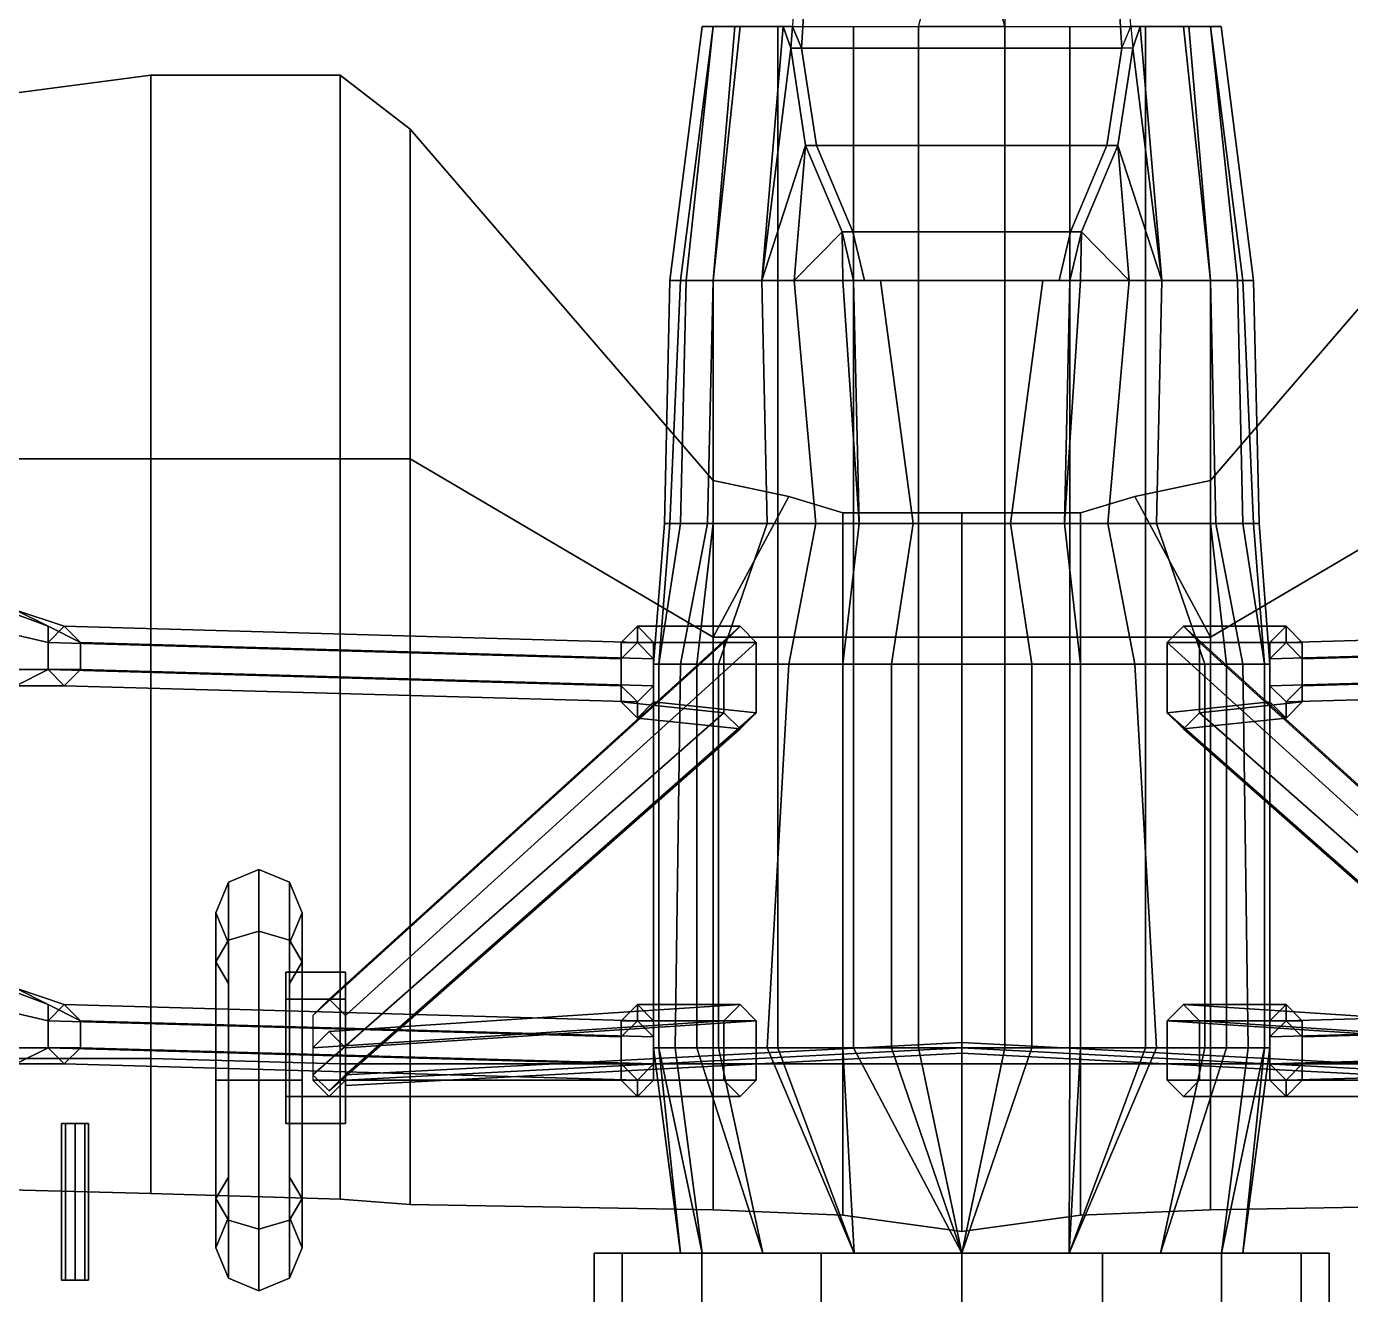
# Model space of a CAD drawing. Header units: millimetres. Extents: x -5.4 to 5.4, y -3.8 to 20.5.
# Drawn here: x -1.73 to 0.719, y -2.617 to -0.27 of the extents above; entities that cross this region are included whole.
import ezdxf

# ---------------------------------------------------------------- set-up
doc = ezdxf.new("R2010")
doc.units = ezdxf.units.MM
for name, color, linetype in [('cab_internals', 3, 'Continuous'), ('w2', 1, 'Continuous'), ('wing', 5, 'Continuous')]:
    doc.layers.add(name, color=color, linetype=linetype)

msp = doc.modelspace()

# ---------------------------------------------------------------- linework, layer by layer
for points in [[(-0.08, -0.27, -0.46), (0, 0.02, -0.44), (0.08, -0.27, -0.46)], [(0, 0.02, -0.44), (0.08, 0.02, -0.43), (0.08, -0.27, -0.46)], [(-0.29, -0.21, 0.49), (-0.31, -0.21, 0.49), (-0.3129, -0.27, 0.49), (-0.2963, -0.31, 0.49)], [(0.31, -0.21, 0.49), (0.29, -0.21, 0.49), (0.2963, -0.31, 0.49), (0.3129, -0.27, 0.49)], [(-0.52, -0.74, -0.1), (-0.54, -0.74, -0.01), (-0.48, -0.27, -0.01), (-0.46, -0.27, -0.12)], [(-0.54, -0.74, -0.01), (-0.54, -0.74, 0.06), (-0.48, -0.27, 0.09), (-0.48, -0.27, -0.01)], [(-0.54, -0.74, 0.06), (-0.51, -0.74, 0.2), (-0.46, -0.27, 0.2), (-0.48, -0.27, 0.09)], [(-0.46, -0.74, -0.26), (-0.52, -0.74, -0.1), (-0.46, -0.27, -0.12), (-0.41, -0.27, -0.23)], [(-0.51, -0.74, 0.2), (-0.46, -0.74, 0.33), (-0.42, -0.27, 0.33), (-0.46, -0.27, 0.2)], [(-0.34, -0.74, -0.39), (-0.46, -0.74, -0.26), (-0.41, -0.27, -0.23), (-0.34, -0.27, -0.32)], [(-0.46, -0.74, 0.33), (-0.37, -0.74, 0.47), (-0.33, -0.27, 0.47), (-0.42, -0.27, 0.33)], [(-0.33, -0.27, 0.47), (-0.37, -0.74, 0.47), (-0.3163, -0.31, 0.49)], [(-0.2, -0.74, -0.47), (-0.34, -0.74, -0.39), (-0.34, -0.27, -0.32), (-0.2, -0.27, -0.42)], [(-0.33, -0.27, 0.47), (-0.3163, -0.31, 0.49), (-0.3129, -0.27, 0.49)], [(-0.3163, -0.31, 0.49), (-0.2963, -0.31, 0.49), (-0.3129, -0.27, 0.49)], [(-0.08, -0.74, -0.5), (-0.2, -0.74, -0.47), (-0.2, -0.27, -0.42), (-0.08, -0.27, -0.46)], [(0.08, -0.74, -0.5), (-0.08, -0.74, -0.5), (-0.08, -0.27, -0.46), (0.08, -0.27, -0.46)], [(0.2, -0.74, -0.47), (0.08, -0.74, -0.5), (0.08, -0.27, -0.46), (0.2, -0.27, -0.42)], [(0.34, -0.74, -0.39), (0.2, -0.74, -0.47), (0.2, -0.27, -0.42), (0.34, -0.27, -0.32)], [(0.3163, -0.31, 0.49), (0.33, -0.27, 0.47), (0.3129, -0.27, 0.49)], [(0.37, -0.74, 0.47), (0.33, -0.27, 0.47), (0.3163, -0.31, 0.49)], [(0.37, -0.74, 0.47), (0.46, -0.74, 0.33), (0.42, -0.27, 0.33), (0.33, -0.27, 0.47)], [(0.46, -0.74, -0.26), (0.34, -0.74, -0.39), (0.34, -0.27, -0.32), (0.41, -0.27, -0.23)], [(0.52, -0.74, -0.1), (0.46, -0.74, -0.26), (0.41, -0.27, -0.23), (0.46, -0.27, -0.12)], [(0.46, -0.74, 0.33), (0.51, -0.74, 0.2), (0.46, -0.27, 0.2), (0.42, -0.27, 0.33)], [(0.54, -0.74, -0.01), (0.52, -0.74, -0.1), (0.46, -0.27, -0.12), (0.48, -0.27, -0.01)], [(0.51, -0.74, 0.2), (0.54, -0.74, 0.06), (0.48, -0.27, 0.09), (0.46, -0.27, 0.2)], [(0.54, -0.74, 0.06), (0.54, -0.74, -0.01), (0.48, -0.27, -0.01), (0.48, -0.27, 0.09)], [(-0.3163, -0.31, 0.49), (-0.37, -0.74, 0.47), (-0.2887, -0.49, 0.54)], [(-0.2963, -0.31, 0.49), (-0.3163, -0.31, 0.49), (-0.2887, -0.49, 0.54), (-0.2687, -0.49, 0.54)], [(0.3163, -0.31, 0.49), (0.2963, -0.31, 0.49), (0.2687, -0.49, 0.54), (0.2887, -0.49, 0.54)], [(0.37, -0.74, 0.47), (0.3163, -0.31, 0.49), (0.2887, -0.49, 0.54)], [(-0.2887, -0.49, 0.54), (-0.37, -0.74, 0.47), (-0.31, -0.74, 0.54)], [(-0.2213, -0.65, 0.63), (-0.2887, -0.49, 0.54), (-0.31, -0.74, 0.54)], [(-0.2687, -0.49, 0.54), (-0.2887, -0.49, 0.54), (-0.2213, -0.65, 0.63), (-0.2013, -0.65, 0.63)], [(0.2887, -0.49, 0.54), (0.2687, -0.49, 0.54), (0.2013, -0.65, 0.63), (0.2213, -0.65, 0.63)], [(0.31, -0.74, 0.54), (0.2887, -0.49, 0.54), (0.2213, -0.65, 0.63)], [(0.37, -0.74, 0.47), (0.2887, -0.49, 0.54), (0.31, -0.74, 0.54)], [(-0.22, -0.74, 0.64), (-0.2213, -0.65, 0.63), (-0.31, -0.74, 0.54)], [(-0.2, -0.74, 0.72), (-0.2213, -0.65, 0.63), (-0.22, -0.74, 0.64)], [(-0.2013, -0.65, 0.63), (-0.2213, -0.65, 0.63), (-0.2, -0.74, 0.72), (-0.18, -0.74, 0.72)], [(0.2213, -0.65, 0.63), (0.2013, -0.65, 0.63), (0.18, -0.74, 0.72), (0.2, -0.74, 0.72)], [(0.22, -0.74, 0.64), (0.2213, -0.65, 0.63), (0.2, -0.74, 0.72)], [(0.31, -0.74, 0.54), (0.2213, -0.65, 0.63), (0.22, -0.74, 0.64)], [(-0.51, -0.74, 0.2), (-0.54, -0.74, 0.06), (-0.55, -1.19, 0.07), (-0.52, -1.19, 0.2)], [(-0.54, -0.74, 0.06), (-0.54, -0.74, -0.01), (-0.55, -1.19, -0.01), (-0.55, -1.19, 0.07)], [(-0.54, -0.74, -0.01), (-0.52, -0.74, -0.1), (-0.54, -1.19, -0.1), (-0.55, -1.19, -0.01)], [(-0.52, -0.74, -0.1), (-0.46, -0.74, -0.26), (-0.46, -1.19, -0.29), (-0.54, -1.19, -0.1)], [(-0.46, -0.74, 0.33), (-0.51, -0.74, 0.2), (-0.52, -1.19, 0.2), (-0.47, -1.19, 0.33)], [(-0.37, -0.74, 0.47), (-0.46, -0.74, 0.33), (-0.47, -1.19, 0.33), (-0.36, -1.19, 0.47)], [(-0.46, -0.74, -0.26), (-0.34, -0.74, -0.39), (-0.34, -1.19, -0.42), (-0.46, -1.19, -0.29)], [(-0.31, -0.74, 0.54), (-0.37, -0.74, 0.47), (-0.36, -1.19, 0.47), (-0.27, -1.19, 0.54)], [(-0.34, -0.74, -0.39), (-0.2, -0.74, -0.47), (-0.2, -1.19, -0.5), (-0.34, -1.19, -0.42)], [(-0.22, -0.74, 0.64), (-0.31, -0.74, 0.54), (-0.27, -1.19, 0.54), (-0.19, -1.19, 0.6)], [(-0.2, -0.74, 0.72), (-0.22, -0.74, 0.64), (-0.19, -1.19, 0.6)], [(-0.2, -0.74, -0.47), (-0.08, -0.74, -0.5), (-0.08, -1.19, -0.53), (-0.2, -1.19, -0.5)], [(-0.15, -0.74, 0.92), (-0.2, -0.74, 0.72), (-0.19, -1.19, 0.6), (-0.09, -1.19, 0.67)], [(0.2, -0.74, 0.72), (-0.2, -0.74, 0.72), (-0.19, -1.19, 0.6), (0.19, -1.19, 0.6)], [(0.15, -0.74, 0.92), (-0.15, -0.74, 0.92), (-0.09, -1.19, 0.67), (0.09, -1.19, 0.67)], [(-0.08, -0.74, -0.5), (0.08, -0.74, -0.5), (0.08, -1.19, -0.53), (-0.08, -1.19, -0.53)], [(0.08, -0.74, -0.5), (0.2, -0.74, -0.47), (0.2, -1.19, -0.5), (0.08, -1.19, -0.53)], [(0.2, -0.74, 0.72), (0.15, -0.74, 0.92), (0.09, -1.19, 0.67), (0.19, -1.19, 0.6)], [(0.31, -0.74, 0.54), (0.22, -0.74, 0.64), (0.19, -1.19, 0.6), (0.27, -1.19, 0.54)], [(0.22, -0.74, 0.64), (0.2, -0.74, 0.72), (0.19, -1.19, 0.6)], [(0.2, -0.74, -0.47), (0.34, -0.74, -0.39), (0.34, -1.19, -0.42), (0.2, -1.19, -0.5)], [(0.37, -0.74, 0.47), (0.31, -0.74, 0.54), (0.27, -1.19, 0.54), (0.36, -1.19, 0.47)], [(0.34, -0.74, -0.39), (0.46, -0.74, -0.26), (0.46, -1.19, -0.29), (0.34, -1.19, -0.42)], [(0.46, -0.74, 0.33), (0.37, -0.74, 0.47), (0.36, -1.19, 0.47), (0.47, -1.19, 0.33)], [(0.51, -0.74, 0.2), (0.46, -0.74, 0.33), (0.47, -1.19, 0.33), (0.52, -1.19, 0.2)], [(0.46, -0.74, -0.26), (0.52, -0.74, -0.1), (0.54, -1.19, -0.1), (0.46, -1.19, -0.29)], [(0.54, -0.74, 0.06), (0.51, -0.74, 0.2), (0.52, -1.19, 0.2), (0.55, -1.19, 0.07)], [(0.52, -0.74, -0.1), (0.54, -0.74, -0.01), (0.55, -1.19, -0.01), (0.54, -1.19, -0.1)], [(0.54, -0.74, -0.01), (0.54, -0.74, 0.06), (0.55, -1.19, 0.07), (0.55, -1.19, -0.01)], [(-0.56, -1.45, -0.15), (-0.57, -1.45, -0.05), (-0.55, -1.19, -0.01), (-0.54, -1.19, -0.1)], [(-0.57, -1.45), (-0.56, -1.45, 0.12), (-0.52, -1.19, 0.2), (-0.55, -1.19, 0.07)], [(-0.57, -1.45, -0.05), (-0.57, -1.45), (-0.55, -1.19, 0.07), (-0.55, -1.19, -0.01)], [(-0.56, -1.45, 0.12), (-0.52, -1.45, 0.26), (-0.47, -1.19, 0.33), (-0.52, -1.19, 0.2)], [(-0.49, -1.45, -0.33), (-0.56, -1.45, -0.15), (-0.54, -1.19, -0.1), (-0.46, -1.19, -0.29)], [(-0.52, -1.45, 0.26), (-0.45, -1.45, 0.39), (-0.36, -1.19, 0.47), (-0.47, -1.19, 0.33)], [(-0.34, -1.45, -0.49), (-0.49, -1.45, -0.33), (-0.46, -1.19, -0.29), (-0.34, -1.19, -0.42)], [(-0.45, -1.45, 0.39), (-0.32, -1.45, 0.5), (-0.27, -1.19, 0.54), (-0.36, -1.19, 0.47)], [(-0.2, -1.45, -0.57), (-0.34, -1.45, -0.49), (-0.34, -1.19, -0.42), (-0.2, -1.19, -0.5)], [(-0.32, -1.45, 0.5), (-0.22, -1.45, 0.54), (-0.19, -1.19, 0.6), (-0.27, -1.19, 0.54)], [(-0.22, -1.45, 0.54), (-0.13, -1.45, 0.56), (-0.09, -1.19, 0.67), (-0.19, -1.19, 0.6)], [(-0.08, -1.45, -0.6), (-0.2, -1.45, -0.57), (-0.2, -1.19, -0.5), (-0.08, -1.19, -0.53)], [(-0.13, -1.45, 0.56), (0.13, -1.45, 0.56), (0.09, -1.19, 0.67), (-0.09, -1.19, 0.67)], [(0.08, -1.45, -0.6), (-0.08, -1.45, -0.6), (-0.08, -1.19, -0.53), (0.08, -1.19, -0.53)], [(0.2, -1.45, -0.57), (0.08, -1.45, -0.6), (0.08, -1.19, -0.53), (0.2, -1.19, -0.5)], [(0.13, -1.45, 0.56), (0.22, -1.45, 0.54), (0.19, -1.19, 0.6), (0.09, -1.19, 0.67)], [(0.22, -1.45, 0.54), (0.32, -1.45, 0.5), (0.27, -1.19, 0.54), (0.19, -1.19, 0.6)], [(0.34, -1.45, -0.49), (0.2, -1.45, -0.57), (0.2, -1.19, -0.5), (0.34, -1.19, -0.42)], [(0.32, -1.45, 0.5), (0.45, -1.45, 0.39), (0.36, -1.19, 0.47), (0.27, -1.19, 0.54)], [(0.49, -1.45, -0.33), (0.34, -1.45, -0.49), (0.34, -1.19, -0.42), (0.46, -1.19, -0.29)], [(0.45, -1.45, 0.39), (0.52, -1.45, 0.26), (0.47, -1.19, 0.33), (0.36, -1.19, 0.47)], [(0.56, -1.45, -0.15), (0.49, -1.45, -0.33), (0.46, -1.19, -0.29), (0.54, -1.19, -0.1)], [(0.52, -1.45, 0.26), (0.56, -1.45, 0.12), (0.52, -1.19, 0.2), (0.47, -1.19, 0.33)], [(0.56, -1.45, 0.12), (0.57, -1.45), (0.55, -1.19, 0.07), (0.52, -1.19, 0.2)], [(0.57, -1.45, -0.05), (0.56, -1.45, -0.15), (0.54, -1.19, -0.1), (0.55, -1.19, -0.01)], [(0.57, -1.45), (0.57, -1.45, -0.05), (0.55, -1.19, -0.01), (0.55, -1.19, 0.07)], [(-0.56, -1.45, 0.12), (-0.57, -1.45), (-0.57, -2.16), (-0.56, -2.16, 0.12)], [(-0.57, -1.45), (-0.57, -1.45, -0.05), (-0.57, -2.16, -0.11), (-0.57, -2.16)], [(-0.57, -1.45, -0.05), (-0.56, -1.45, -0.15), (-0.56, -2.16, -0.18), (-0.57, -2.16, -0.11)], [(-0.52, -1.45, 0.26), (-0.56, -1.45, 0.12), (-0.56, -2.16, 0.12), (-0.53, -2.16, 0.26)], [(-0.56, -1.45, -0.15), (-0.49, -1.45, -0.33), (-0.49, -2.16, -0.35), (-0.56, -2.16, -0.18)], [(-0.45, -1.45, 0.39), (-0.52, -1.45, 0.26), (-0.53, -2.16, 0.26), (-0.45, -2.16, 0.39)], [(-0.49, -1.45, -0.33), (-0.34, -1.45, -0.49), (-0.34, -2.16, -0.52), (-0.49, -2.16, -0.35)], [(-0.32, -1.45, 0.5), (-0.45, -1.45, 0.39), (-0.45, -2.16, 0.39), (-0.36, -2.16, 0.47)], [(-0.22, -1.45, 0.54), (-0.32, -1.45, 0.5), (-0.36, -2.16, 0.47), (-0.22, -2.16, 0.54)], [(-0.34, -1.45, -0.49), (-0.2, -1.45, -0.57), (-0.2, -2.16, -0.59), (-0.34, -2.16, -0.52)], [(-0.13, -1.45, 0.56), (-0.22, -1.45, 0.54), (-0.22, -2.16, 0.54), (-0.13, -2.16, 0.56)], [(-0.2, -1.45, -0.57), (-0.08, -1.45, -0.6), (-0.08, -2.16, -0.62), (-0.2, -2.16, -0.59)], [(0.13, -1.45, 0.56), (-0.13, -1.45, 0.56), (-0.13, -2.16, 0.56), (0.13, -2.16, 0.56)], [(-0.08, -1.45, -0.6), (0.08, -1.45, -0.6), (0.08, -2.16, -0.62), (-0.08, -2.16, -0.62)], [(0.08, -1.45, -0.6), (0.2, -1.45, -0.57), (0.2, -2.16, -0.59), (0.08, -2.16, -0.62)], [(0.22, -1.45, 0.54), (0.13, -1.45, 0.56), (0.13, -2.16, 0.56), (0.22, -2.16, 0.54)], [(0.2, -1.45, -0.57), (0.34, -1.45, -0.49), (0.34, -2.16, -0.52), (0.2, -2.16, -0.59)], [(0.32, -1.45, 0.5), (0.22, -1.45, 0.54), (0.22, -2.16, 0.54), (0.36, -2.16, 0.47)], [(0.45, -1.45, 0.39), (0.32, -1.45, 0.5), (0.36, -2.16, 0.47), (0.45, -2.16, 0.39)], [(0.34, -1.45, -0.49), (0.49, -1.45, -0.33), (0.49, -2.16, -0.35), (0.34, -2.16, -0.52)], [(0.52, -1.45, 0.26), (0.45, -1.45, 0.39), (0.45, -2.16, 0.39), (0.53, -2.16, 0.26)], [(0.49, -1.45, -0.33), (0.56, -1.45, -0.15), (0.56, -2.16, -0.18), (0.49, -2.16, -0.35)], [(0.56, -1.45, 0.12), (0.52, -1.45, 0.26), (0.53, -2.16, 0.26), (0.56, -2.16, 0.12)], [(0.57, -1.45), (0.56, -1.45, 0.12), (0.56, -2.16, 0.12), (0.57, -2.16)], [(0.56, -1.45, -0.15), (0.57, -1.45, -0.05), (0.57, -2.16, -0.11), (0.56, -2.16, -0.18)], [(0.57, -1.45, -0.05), (0.57, -1.45), (0.57, -2.16), (0.57, -2.16, -0.11)], [(-0.56, -2.16, 0.12), (-0.57, -2.16), (-0.52, -2.54)], [(-0.57, -2.16), (-0.57, -2.16, -0.11), (-0.52, -2.54)], [(-0.57, -2.16, -0.11), (-0.56, -2.16, -0.18), (-0.4804, -2.54, -0.199), (-0.52, -2.54)], [(-0.53, -2.16, 0.26), (-0.56, -2.16, 0.12), (-0.52, -2.54), (-0.4804, -2.54, 0.199)], [(-0.56, -2.16, -0.18), (-0.49, -2.16, -0.35), (-0.3677, -2.54, -0.3677), (-0.4804, -2.54, -0.199)], [(-0.45, -2.16, 0.39), (-0.53, -2.16, 0.26), (-0.4804, -2.54, 0.199), (-0.3677, -2.54, 0.3677)], [(-0.49, -2.16, -0.35), (-0.34, -2.16, -0.52), (-0.199, -2.54, -0.4804), (-0.3677, -2.54, -0.3677)], [(-0.36, -2.16, 0.47), (-0.45, -2.16, 0.39), (-0.3677, -2.54, 0.3677), (-0.199, -2.54, 0.4804)], [(-0.22, -2.16, 0.54), (-0.36, -2.16, 0.47), (-0.199, -2.54, 0.4804)], [(-0.34, -2.16, -0.52), (-0.2, -2.16, -0.59), (0, -2.54, -0.52), (-0.199, -2.54, -0.4804)], [(-0.13, -2.16, 0.56), (-0.22, -2.16, 0.54), (-0.199, -2.54, 0.4804), (0, -2.54, 0.52)], [(-0.2, -2.16, -0.59), (-0.08, -2.16, -0.62), (0, -2.54, -0.52)], [(0.13, -2.16, 0.56), (-0.13, -2.16, 0.56), (0, -2.54, 0.52)], [(-0.08, -2.16, -0.62), (0.08, -2.16, -0.62), (0, -2.54, -0.52)], [(0.22, -2.16, 0.54), (0.13, -2.16, 0.56), (0, -2.54, 0.52), (0.199, -2.54, 0.4804)], [(0.08, -2.16, -0.62), (0.2, -2.16, -0.59), (0.199, -2.54, -0.4804), (0, -2.54, -0.52)], [(0.36, -2.16, 0.47), (0.22, -2.16, 0.54), (0.199, -2.54, 0.4804)], [(0.45, -2.16, 0.39), (0.36, -2.16, 0.47), (0.199, -2.54, 0.4804), (0.3677, -2.54, 0.3677)], [(0.34, -2.16, -0.52), (0.49, -2.16, -0.35), (0.3677, -2.54, -0.3677), (0.199, -2.54, -0.4804)], [(0.2, -2.16, -0.59), (0.34, -2.16, -0.52), (0.199, -2.54, -0.4804)], [(0.53, -2.16, 0.26), (0.45, -2.16, 0.39), (0.3677, -2.54, 0.3677), (0.4804, -2.54, 0.199)], [(0.49, -2.16, -0.35), (0.56, -2.16, -0.18), (0.4804, -2.54, -0.199), (0.3677, -2.54, -0.3677)], [(0.56, -2.16, 0.12), (0.53, -2.16, 0.26), (0.4804, -2.54, 0.199), (0.52, -2.54)], [(0.56, -2.16, -0.18), (0.57, -2.16, -0.11), (0.52, -2.54), (0.4804, -2.54, -0.199)], [(0.57, -2.16, -0.11), (0.57, -2.16), (0.52, -2.54)], [(0.57, -2.16), (0.56, -2.16, 0.12), (0.52, -2.54)], [(-0.6282, -2.54, 0.2102), (-0.68, -2.54, -0.05), (-0.68, -3.04, -0.05), (-0.6282, -3.04, 0.2102)], [(-0.68, -2.54, -0.05), (-0.6282, -2.54, -0.3102), (-0.6282, -3.04, -0.3102), (-0.68, -3.04, -0.05)], [(-0.4804, -2.54, 0.199), (-0.52, -2.54), (-0.68, -2.54, -0.05), (-0.6282, -2.54, 0.2102)], [(-0.52, -2.54), (-0.4804, -2.54, -0.199), (-0.6282, -2.54, -0.3102), (-0.68, -2.54, -0.05)], [(-0.4808, -2.54, 0.4308), (-0.6282, -2.54, 0.2102), (-0.6282, -3.04, 0.2102), (-0.4808, -3.04, 0.4308)], [(-0.6282, -2.54, -0.3102), (-0.4808, -2.54, -0.5308), (-0.4808, -3.04, -0.5308), (-0.6282, -3.04, -0.3102)], [(-0.3677, -2.54, 0.3677), (-0.4804, -2.54, 0.199), (-0.6282, -2.54, 0.2102), (-0.4808, -2.54, 0.4308)], [(-0.4804, -2.54, -0.199), (-0.3677, -2.54, -0.3677), (-0.4808, -2.54, -0.5308), (-0.6282, -2.54, -0.3102)], [(-0.2602, -2.54, 0.5782), (-0.4808, -2.54, 0.4308), (-0.4808, -3.04, 0.4308), (-0.2602, -3.04, 0.5782)], [(-0.4808, -2.54, -0.5308), (-0.2602, -2.54, -0.6782), (-0.2602, -3.04, -0.6782), (-0.4808, -3.04, -0.5308)], [(-0.199, -2.54, 0.4804), (-0.3677, -2.54, 0.3677), (-0.4808, -2.54, 0.4308), (-0.2602, -2.54, 0.5782)], [(-0.3677, -2.54, -0.3677), (-0.199, -2.54, -0.4804), (-0.2602, -2.54, -0.6782), (-0.4808, -2.54, -0.5308)], [(0, -2.54, 0.63), (-0.2602, -2.54, 0.5782), (-0.2602, -3.04, 0.5782), (0, -3.04, 0.63)], [(-0.2602, -2.54, -0.6782), (0, -2.54, -0.73), (0, -3.04, -0.73), (-0.2602, -3.04, -0.6782)], [(0, -2.54, 0.52), (-0.199, -2.54, 0.4804), (-0.2602, -2.54, 0.5782), (0, -2.54, 0.63)], [(-0.199, -2.54, -0.4804), (0, -2.54, -0.52), (0, -2.54, -0.73), (-0.2602, -2.54, -0.6782)], [(0.2602, -2.54, 0.5782), (0, -2.54, 0.63), (0, -3.04, 0.63), (0.2602, -3.04, 0.5782)], [(0, -2.54, -0.73), (0.2602, -2.54, -0.6782), (0.2602, -3.04, -0.6782), (0, -3.04, -0.73)], [(0, -2.54, -0.52), (0.199, -2.54, -0.4804), (0.2602, -2.54, -0.6782), (0, -2.54, -0.73)], [(0.199, -2.54, 0.4804), (0, -2.54, 0.52), (0, -2.54, 0.63), (0.2602, -2.54, 0.5782)], [(0.199, -2.54, -0.4804), (0.3677, -2.54, -0.3677), (0.4808, -2.54, -0.5308), (0.2602, -2.54, -0.6782)], [(0.3677, -2.54, 0.3677), (0.199, -2.54, 0.4804), (0.2602, -2.54, 0.5782), (0.4808, -2.54, 0.4308)], [(0.4808, -2.54, 0.4308), (0.2602, -2.54, 0.5782), (0.2602, -3.04, 0.5782), (0.4808, -3.04, 0.4308)], [(0.2602, -2.54, -0.6782), (0.4808, -2.54, -0.5308), (0.4808, -3.04, -0.5308), (0.2602, -3.04, -0.6782)], [(0.3677, -2.54, -0.3677), (0.4804, -2.54, -0.199), (0.6282, -2.54, -0.3102), (0.4808, -2.54, -0.5308)], [(0.4804, -2.54, 0.199), (0.3677, -2.54, 0.3677), (0.4808, -2.54, 0.4308), (0.6282, -2.54, 0.2102)], [(0.4804, -2.54, -0.199), (0.52, -2.54), (0.68, -2.54, -0.05), (0.6282, -2.54, -0.3102)], [(0.52, -2.54), (0.4804, -2.54, 0.199), (0.6282, -2.54, 0.2102), (0.68, -2.54, -0.05)], [(0.6282, -2.54, 0.2102), (0.4808, -2.54, 0.4308), (0.4808, -3.04, 0.4308), (0.6282, -3.04, 0.2102)], [(0.4808, -2.54, -0.5308), (0.6282, -2.54, -0.3102), (0.6282, -3.04, -0.3102), (0.4808, -3.04, -0.5308)], [(0.68, -2.54, -0.05), (0.6282, -2.54, 0.2102), (0.6282, -3.04, 0.2102), (0.68, -3.04, -0.05)], [(0.6282, -2.54, -0.3102), (0.68, -2.54, -0.05), (0.68, -3.04, -0.05), (0.6282, -3.04, -0.3102)]]:
    msp.add_3dface(points)
at = {"layer": 'cab_internals'}
for points in [[(-0.2963, -0.31, 0.49), (0.2963, -0.31, 0.49), (0.29, -0.21, 0.49), (-0.29, -0.21, 0.49)], [(-0.2687, -0.49, 0.49), (-0.2963, -0.31, 0.49), (-0.2963, -0.31, 0.49), (-0.2687, -0.49, 0.54)], [(-0.2687, -0.49, 0.49), (0.2687, -0.49, 0.49), (0.2963, -0.31, 0.49), (-0.2963, -0.31, 0.49)], [(0.2963, -0.31, 0.49), (0.2687, -0.49, 0.49), (0.2687, -0.49, 0.54), (0.2963, -0.31, 0.49)], [(-0.2013, -0.65, 0.49), (-0.2687, -0.49, 0.49), (-0.2687, -0.49, 0.54), (-0.2013, -0.65, 0.63)], [(-0.2013, -0.65, 0.49), (0.2013, -0.65, 0.49), (0.2687, -0.49, 0.49), (-0.2687, -0.49, 0.49)], [(0.2687, -0.49, 0.49), (0.2013, -0.65, 0.49), (0.2013, -0.65, 0.63), (0.2687, -0.49, 0.54)], [(-0.18, -0.74, 0.49), (-0.2013, -0.65, 0.49), (-0.2013, -0.65, 0.63), (-0.18, -0.74, 0.72)], [(-0.18, -0.74, 0.49), (0.18, -0.74, 0.49), (0.2013, -0.65, 0.49), (-0.2013, -0.65, 0.49)], [(0.2013, -0.65, 0.49), (0.18, -0.74, 0.49), (0.18, -0.74, 0.72), (0.2013, -0.65, 0.63)], [(0.18, -0.74, 0.49), (-0.18, -0.74, 0.49), (-0.18, -0.74, 0.72), (0.18, -0.74, 0.72)]]:
    msp.add_3dface(points, dxfattribs=at)
at = {"layer": 'w2'}
for points in [[(0, 1.87, 1.755), (-0.005, 1.87, 1.76), (4.545, -1.44, 1.09), (4.55, -1.44, 1.085)], [(-0.005, 1.87, 1.76), (0, 1.87, 1.765), (4.55, -1.44, 1.095), (4.545, -1.44, 1.09)], [(0.005, 1.87, 1.76), (0, 1.87, 1.755), (4.55, -1.44, 1.085), (4.555, -1.44, 1.09)], [(0, 1.87, 1.765), (0.005, 1.87, 1.76), (4.555, -1.44, 1.09), (4.55, -1.44, 1.095)], [(0.46, -1.4, 0.82), (0.46, -1.11, 0.73), (1.02, -0.46, 0.9), (1.02, -1.07, 1.01)], [(0.46, -1.11, 0.73), (0.46, -1.4, 0.65), (1.02, -1.07, 0.79), (1.02, -0.46, 0.9)], [(0.46, -2.19, 0.82), (0.46, -1.4, 0.82), (1.02, -1.07, 1.01), (1.02, -2.19, 1.01)], [(0.46, -1.4, 0.65), (0.46, -2.19, 0.65), (1.02, -2.19, 0.79), (1.02, -1.07, 0.79)], [(0.46, -1.4, 0.82), (0.32, -1.14, 0.68), (0.46, -1.11, 0.73), (0.46, -1.4, 0.82)], [(0.32, -1.14, 0.68), (0.46, -1.4, 0.65), (0.46, -1.4, 0.65), (0.46, -1.11, 0.73)], [(0.22, -1.17, 0.64), (0.22, -1.4, 0.59), (0.46, -1.4, 0.65), (0.32, -1.14, 0.68)], [(0.22, -1.4, 0.7), (0.22, -1.17, 0.64), (0.32, -1.14, 0.68), (0.46, -1.4, 0.82)], [(0, -1.17, 0.56), (0, -1.4, 0.5), (0.22, -1.4, 0.59), (0.22, -1.17, 0.64)], [(0, -1.4, 0.61), (0, -1.17, 0.56), (0.22, -1.17, 0.64), (0.22, -1.4, 0.7)], [(0.38, -1.41, -0.42), (0.41, -1.38, -0.42), (0.6, -1.38, -0.2), (0.57, -1.41, -0.2)], [(1.14, -2.1, -1.32), (1.17, -2.07, -1.32), (0.41, -1.38, -0.42), (0.38, -1.41, -0.42)], [(0.41, -1.38, -0.42), (0.44, -1.41, -0.42), (0.63, -1.41, -0.2), (0.6, -1.38, -0.2)], [(1.17, -2.07, -1.32), (1.2, -2.1, -1.32), (0.44, -1.41, -0.42), (0.41, -1.38, -0.42)], [(0.57, -1.44, -0.2), (0.6, -1.41, -0.2), (1.66, -1.38, 0.61), (1.63, -1.41, 0.61)], [(0.57, -1.41, -0.2), (0.6, -1.38, -0.2), (0.6, -1.41, -0.2), (0.57, -1.44, -0.2)], [(0.6, -1.41, -0.2), (0.63, -1.44, -0.2), (1.69, -1.41, 0.61), (1.66, -1.38, 0.61)], [(0.6, -1.38, -0.2), (0.63, -1.41, -0.2), (0.63, -1.44, -0.2), (0.6, -1.41, -0.2)], [(0, -1.4, 0.5), (0, -2.19, 0.5), (0.22, -2.19, 0.59), (0.22, -1.4, 0.59)], [(0, -2.19, 0.61), (0, -1.4, 0.61), (0.22, -1.4, 0.7), (0.22, -2.19, 0.7)], [(0.22, -2.19, 0.7), (0.22, -1.4, 0.7), (0.46, -1.4, 0.82), (0.46, -2.19, 0.82)], [(0.22, -1.4, 0.59), (0.22, -2.19, 0.59), (0.46, -2.19, 0.65), (0.46, -1.4, 0.65)], [(0.38, -1.54, -0.42), (0.38, -1.41, -0.42), (0.57, -1.41, -0.2), (0.57, -1.52, -0.2)], [(1.14, -2.21, -1.32), (1.14, -2.1, -1.32), (0.38, -1.41, -0.42), (0.38, -1.54, -0.42)], [(0.44, -1.41, -0.42), (0.44, -1.54, -0.42), (0.63, -1.52, -0.2), (0.63, -1.41, -0.2)], [(1.2, -2.1, -1.32), (1.2, -2.21, -1.32), (0.44, -1.54, -0.42), (0.44, -1.41, -0.42)], [(0.57, -1.49, -0.2), (0.57, -1.44, -0.2), (1.63, -1.41, 0.61), (1.63, -1.46, 0.61)], [(0.63, -1.44, -0.2), (0.63, -1.49, -0.2), (1.69, -1.46, 0.61), (1.69, -1.41, 0.61)], [(0.6, -1.52, -0.2), (0.57, -1.49, -0.2), (1.63, -1.46, 0.61), (1.66, -1.49, 0.61)], [(0.63, -1.49, -0.2), (0.6, -1.52, -0.2), (1.66, -1.49, 0.61), (1.69, -1.46, 0.61)], [(0.6, -1.55, -0.2), (0.57, -1.52, -0.2), (0.57, -1.49, -0.2), (0.6, -1.52, -0.2)], [(0.63, -1.52, -0.2), (0.6, -1.55, -0.2), (0.6, -1.52, -0.2), (0.63, -1.49, -0.2)], [(0.41, -1.57, -0.42), (0.38, -1.54, -0.42), (0.57, -1.52, -0.2), (0.6, -1.55, -0.2)], [(1.17, -2.24, -1.32), (1.14, -2.21, -1.32), (0.38, -1.54, -0.42), (0.41, -1.57, -0.42)], [(0.44, -1.54, -0.42), (0.41, -1.57, -0.42), (0.6, -1.55, -0.2), (0.63, -1.52, -0.2)], [(1.2, -2.21, -1.32), (1.17, -2.24, -1.32), (0.41, -1.57, -0.42), (0.44, -1.54, -0.42)], [(0.38, -2.11, -0.42), (0.41, -2.08, -0.42), (0.6, -2.08, -0.2), (0.57, -2.11, -0.2)], [(1.14, -2.16, -1.32), (1.17, -2.13, -1.32), (0.41, -2.08, -0.42), (0.38, -2.11, -0.42)], [(0.41, -2.08, -0.42), (0.44, -2.11, -0.42), (0.63, -2.11, -0.2), (0.6, -2.08, -0.2)], [(1.17, -2.13, -1.32), (1.2, -2.16, -1.32), (0.44, -2.11, -0.42), (0.41, -2.08, -0.42)], [(0.57, -2.14, -0.2), (0.6, -2.11, -0.2), (1.66, -2.08, 0.61), (1.63, -2.11, 0.61)], [(0.57, -2.11, -0.2), (0.6, -2.08, -0.2), (0.6, -2.11, -0.2), (0.57, -2.14, -0.2)], [(0.6, -2.11, -0.2), (0.63, -2.14, -0.2), (1.69, -2.11, 0.61), (1.66, -2.08, 0.61)], [(0.6, -2.08, -0.2), (0.63, -2.11, -0.2), (0.63, -2.14, -0.2), (0.6, -2.11, -0.2)], [(0.38, -2.22, -0.42), (0.38, -2.11, -0.42), (0.57, -2.11, -0.2), (0.57, -2.22, -0.2)], [(1.14, -2.22, -1.32), (1.14, -2.16, -1.32), (0.38, -2.11, -0.42), (0.38, -2.22, -0.42)], [(0.44, -2.11, -0.42), (0.44, -2.22, -0.42), (0.63, -2.22, -0.2), (0.63, -2.11, -0.2)], [(1.2, -2.16, -1.32), (1.2, -2.22, -1.32), (0.44, -2.22, -0.42), (0.44, -2.11, -0.42)], [(0.57, -2.19, -0.2), (0.57, -2.14, -0.2), (1.63, -2.11, 0.61), (1.63, -2.16, 0.61)], [(0.63, -2.14, -0.2), (0.63, -2.19, -0.2), (1.69, -2.16, 0.61), (1.69, -2.11, 0.61)], [(0, -2.15, -0.56), (0, -2.16, -0.57), (1.14, -2.22, -1.38), (1.14, -2.21, -1.37)], [(0, -2.16, -0.55), (0, -2.15, -0.56), (1.14, -2.21, -1.37), (1.14, -2.22, -1.36)], [(0, -2.16, -0.57), (0, -2.17, -0.56), (1.14, -2.23, -1.37), (1.14, -2.22, -1.38)], [(0, -2.17, -0.56), (0, -2.16, -0.55), (1.14, -2.22, -1.36), (1.14, -2.23, -1.37)], [(0.6, -2.22, -0.2), (0.57, -2.19, -0.2), (1.63, -2.16, 0.61), (1.66, -2.19, 0.61)], [(0.63, -2.19, -0.2), (0.6, -2.22, -0.2), (1.66, -2.19, 0.61), (1.69, -2.16, 0.61)], [(0, -2.19, 0.5), (0, -2.5, 0.56), (0.22, -2.47, 0.64), (0.22, -2.19, 0.59)], [(0, -2.5, 0.56), (0, -2.19, 0.61), (0.22, -2.19, 0.7), (0.22, -2.47, 0.64)], [(0.22, -2.47, 0.64), (0.22, -2.19, 0.7), (0.46, -2.19, 0.82), (0.46, -2.46, 0.73)], [(0.22, -2.19, 0.59), (0.22, -2.47, 0.64), (0.46, -2.46, 0.73), (0.46, -2.19, 0.65)], [(0.46, -2.46, 0.73), (0.46, -2.19, 0.82), (1.02, -2.19, 1.01), (1.02, -2.45, 0.9)], [(0.46, -2.19, 0.65), (0.46, -2.46, 0.73), (1.02, -2.45, 0.9), (1.02, -2.19, 0.79)], [(0.6, -2.25, -0.2), (0.57, -2.22, -0.2), (0.57, -2.19, -0.2), (0.6, -2.22, -0.2)], [(0.63, -2.22, -0.2), (0.6, -2.25, -0.2), (0.6, -2.22, -0.2), (0.63, -2.19, -0.2)], [(0.41, -2.25, -0.42), (0.38, -2.22, -0.42), (0.57, -2.22, -0.2), (0.6, -2.25, -0.2)], [(1.17, -2.25, -1.32), (1.14, -2.22, -1.32), (0.38, -2.22, -0.42), (0.41, -2.25, -0.42)], [(0.44, -2.22, -0.42), (0.41, -2.25, -0.42), (0.6, -2.25, -0.2), (0.63, -2.22, -0.2)], [(1.2, -2.22, -1.32), (1.17, -2.25, -1.32), (0.41, -2.25, -0.42), (0.44, -2.22, -0.42)]]:
    msp.add_3dface(points, dxfattribs=at)
at = {"layer": 'wing'}
for points in [[(0, 1.87, 1.765), (-0.005, 1.87, 1.76), (-4.555, -1.44, 1.09), (-4.55, -1.44, 1.095)], [(-0.005, 1.87, 1.76), (0, 1.87, 1.755), (-4.55, -1.44, 1.085), (-4.555, -1.44, 1.09)], [(0.005, 1.87, 1.76), (0, 1.87, 1.765), (-4.55, -1.44, 1.095), (-4.545, -1.44, 1.09)], [(0, 1.87, 1.755), (0.005, 1.87, 1.76), (-4.545, -1.44, 1.09), (-4.55, -1.44, 1.085)], [(-1.5, -0.36, 0.95), (-1.5, -1.07, 0.83), (-1.88, -1.07, 0.85), (-1.88, -0.41, 0.97)], [(-1.5, -1.07, 1.07), (-1.5, -0.36, 0.95), (-1.88, -0.41, 0.97), (-1.88, -1.07, 1.11)], [(-1.15, -0.36, 0.93), (-1.15, -1.07, 0.82), (-1.5, -1.07, 0.83), (-1.5, -0.36, 0.95)], [(-1.15, -1.07, 1.04), (-1.15, -0.36, 0.93), (-1.5, -0.36, 0.95), (-1.5, -1.07, 1.07)], [(-1.02, -1.07, 1.01), (-1.02, -0.46, 0.9), (-1.15, -0.36, 0.93), (-1.15, -1.07, 1.04)], [(-1.02, -0.46, 0.9), (-1.02, -1.07, 0.79), (-1.15, -1.07, 0.82), (-1.15, -0.36, 0.93)], [(-0.46, -1.11, 0.73), (-0.46, -1.4, 0.65), (-1.02, -1.07, 0.79), (-1.02, -0.46, 0.9)], [(-0.46, -1.4, 0.82), (-0.46, -1.11, 0.73), (-1.02, -0.46, 0.9), (-1.02, -1.07, 1.01)], [(-1.5, -1.07, 0.83), (-1.5, -2.18, 0.83), (-1.88, -2.18, 0.85), (-1.88, -1.07, 0.85)], [(-1.5, -2.18, 1.07), (-1.5, -1.07, 1.07), (-1.88, -1.07, 1.11), (-1.88, -2.18, 1.11)], [(-1.15, -1.07, 0.82), (-1.15, -2.19, 0.82), (-1.5, -2.18, 0.83), (-1.5, -1.07, 0.83)], [(-1.15, -2.19, 1.04), (-1.15, -1.07, 1.04), (-1.5, -1.07, 1.07), (-1.5, -2.18, 1.07)], [(-1.02, -1.07, 0.79), (-1.02, -2.19, 0.79), (-1.15, -2.19, 0.82), (-1.15, -1.07, 0.82)], [(-1.02, -2.19, 1.01), (-1.02, -1.07, 1.01), (-1.15, -1.07, 1.04), (-1.15, -2.19, 1.04)], [(-0.46, -1.4, 0.65), (-0.46, -2.19, 0.65), (-1.02, -2.19, 0.79), (-1.02, -1.07, 0.79)], [(-0.46, -2.19, 0.82), (-0.46, -1.4, 0.82), (-1.02, -1.07, 1.01), (-1.02, -2.19, 1.01)], [(-0.32, -1.14, 0.68), (-0.46, -1.4, 0.65), (-0.46, -1.4, 0.65), (-0.46, -1.11, 0.73)], [(-0.46, -1.4, 0.82), (-0.32, -1.14, 0.68), (-0.46, -1.11, 0.73), (-0.46, -1.4, 0.82)], [(-0.22, -1.4, 0.7), (-0.22, -1.17, 0.64), (-0.32, -1.14, 0.68), (-0.46, -1.4, 0.82)], [(-0.22, -1.17, 0.64), (-0.22, -1.4, 0.59), (-0.46, -1.4, 0.65), (-0.32, -1.14, 0.68)], [(0, -1.4, 0.61), (0, -1.17, 0.56), (-0.22, -1.17, 0.64), (-0.22, -1.4, 0.7)], [(0, -1.17, 0.56), (0, -1.4, 0.5), (-0.22, -1.4, 0.59), (-0.22, -1.17, 0.64)], [(-1.69, -1.38, 0.69), (-1.75, -1.35, 0.69), (-1.83, -1.32, 0.75), (-1.77, -1.35, 0.75)], [(-1.66, -1.38, 0.61), (-1.69, -1.41, 0.61), (-1.82, -1.38, 0.69), (-1.75, -1.35, 0.69)], [(-1.69, -1.46, 0.69), (-1.69, -1.38, 0.69), (-1.77, -1.35, 0.75), (-1.77, -1.46, 0.75)], [(-1.63, -1.41, 0.61), (-1.66, -1.38, 0.61), (-1.75, -1.35, 0.69), (-1.69, -1.38, 0.69)], [(-1.69, -1.41, 0.61), (-1.69, -1.46, 0.61), (-1.82, -1.46, 0.69), (-1.82, -1.38, 0.69)], [(-0.6, -1.41, -0.2), (-0.63, -1.44, -0.2), (-1.69, -1.41, 0.61), (-1.66, -1.38, 0.61)], [(-1.63, -1.46, 0.61), (-1.63, -1.41, 0.61), (-1.69, -1.38, 0.69), (-1.69, -1.46, 0.69)], [(-0.57, -1.44, -0.2), (-0.6, -1.41, -0.2), (-1.66, -1.38, 0.61), (-1.63, -1.41, 0.61)], [(-1.17, -2.07, -1.32), (-1.2, -2.1, -1.32), (-0.44, -1.41, -0.42), (-0.41, -1.38, -0.42)], [(-1.14, -2.1, -1.32), (-1.17, -2.07, -1.32), (-0.41, -1.38, -0.42), (-0.38, -1.41, -0.42)], [(-0.41, -1.38, -0.42), (-0.44, -1.41, -0.42), (-0.63, -1.41, -0.2), (-0.6, -1.38, -0.2)], [(-0.6, -1.38, -0.2), (-0.63, -1.41, -0.2), (-0.63, -1.44, -0.2), (-0.6, -1.41, -0.2)], [(-0.38, -1.41, -0.42), (-0.41, -1.38, -0.42), (-0.6, -1.38, -0.2), (-0.57, -1.41, -0.2)], [(-0.57, -1.41, -0.2), (-0.6, -1.38, -0.2), (-0.6, -1.41, -0.2), (-0.57, -1.44, -0.2)], [(-0.63, -1.44, -0.2), (-0.63, -1.49, -0.2), (-1.69, -1.46, 0.61), (-1.69, -1.41, 0.61)], [(-0.57, -1.49, -0.2), (-0.57, -1.44, -0.2), (-1.63, -1.41, 0.61), (-1.63, -1.46, 0.61)], [(-1.2, -2.1, -1.32), (-1.2, -2.21, -1.32), (-0.44, -1.54, -0.42), (-0.44, -1.41, -0.42)], [(-1.14, -2.21, -1.32), (-1.14, -2.1, -1.32), (-0.38, -1.41, -0.42), (-0.38, -1.54, -0.42)], [(-0.44, -1.41, -0.42), (-0.44, -1.54, -0.42), (-0.63, -1.52, -0.2), (-0.63, -1.41, -0.2)], [(-0.38, -1.54, -0.42), (-0.38, -1.41, -0.42), (-0.57, -1.41, -0.2), (-0.57, -1.52, -0.2)], [(-0.22, -1.4, 0.59), (-0.22, -2.19, 0.59), (-0.46, -2.19, 0.65), (-0.46, -1.4, 0.65)], [(-0.22, -2.19, 0.7), (-0.22, -1.4, 0.7), (-0.46, -1.4, 0.82), (-0.46, -2.19, 0.82)], [(0, -2.19, 0.61), (0, -1.4, 0.61), (-0.22, -1.4, 0.7), (-0.22, -2.19, 0.7)], [(0, -1.4, 0.5), (0, -2.19, 0.5), (-0.22, -2.19, 0.59), (-0.22, -1.4, 0.59)], [(-1.75, -1.49, 0.69), (-1.69, -1.46, 0.69), (-1.77, -1.46, 0.75), (-1.83, -1.49, 0.75)], [(-1.69, -1.46, 0.61), (-1.66, -1.49, 0.61), (-1.75, -1.49, 0.69), (-1.82, -1.46, 0.69)], [(-1.66, -1.49, 0.61), (-1.63, -1.46, 0.61), (-1.69, -1.46, 0.69), (-1.75, -1.49, 0.69)], [(-0.63, -1.49, -0.2), (-0.6, -1.52, -0.2), (-1.66, -1.49, 0.61), (-1.69, -1.46, 0.61)], [(-0.6, -1.52, -0.2), (-0.57, -1.49, -0.2), (-1.63, -1.46, 0.61), (-1.66, -1.49, 0.61)], [(-0.63, -1.52, -0.2), (-0.6, -1.55, -0.2), (-0.6, -1.52, -0.2), (-0.63, -1.49, -0.2)], [(-0.6, -1.55, -0.2), (-0.57, -1.52, -0.2), (-0.57, -1.49, -0.2), (-0.6, -1.52, -0.2)], [(-1.2, -2.21, -1.32), (-1.17, -2.24, -1.32), (-0.41, -1.57, -0.42), (-0.44, -1.54, -0.42)], [(-1.17, -2.24, -1.32), (-1.14, -2.21, -1.32), (-0.38, -1.54, -0.42), (-0.41, -1.57, -0.42)], [(-0.44, -1.54, -0.42), (-0.41, -1.57, -0.42), (-0.6, -1.55, -0.2), (-0.63, -1.52, -0.2)], [(-0.41, -1.57, -0.42), (-0.38, -1.54, -0.42), (-0.57, -1.52, -0.2), (-0.6, -1.55, -0.2)], [(-1.3, -1.9442, -1.6458), (-1.3566, -1.9608, -1.6292), (-1.3566, -1.8534, -1.37), (-1.3, -1.83, -1.37)], [(-1.3, -1.83, -1.37), (-1.3566, -1.8534, -1.37), (-1.3566, -1.9608, -1.1108), (-1.3, -1.9442, -1.0942)], [(-1.2434, -1.9608, -1.6292), (-1.3, -1.9442, -1.6458), (-1.3, -1.83, -1.37), (-1.2434, -1.8534, -1.37)], [(-1.2434, -1.8534, -1.37), (-1.3, -1.83, -1.37), (-1.3, -1.9442, -1.0942), (-1.2434, -1.9608, -1.1108)], [(-1.3566, -1.9608, -1.6292), (-1.38, -2.0008, -1.5892), (-1.38, -1.91, -1.37), (-1.3566, -1.8534, -1.37)], [(-1.3566, -1.8534, -1.37), (-1.38, -1.91, -1.37), (-1.38, -2.0008, -1.1508), (-1.3566, -1.9608, -1.1108)], [(-1.22, -2.0008, -1.5892), (-1.2434, -1.9608, -1.6292), (-1.2434, -1.8534, -1.37), (-1.22, -1.91, -1.37)], [(-1.22, -1.91, -1.37), (-1.2434, -1.8534, -1.37), (-1.2434, -1.9608, -1.1108), (-1.22, -2.0008, -1.1508)], [(-1.38, -2.0008, -1.5892), (-1.3566, -2.0408, -1.5492), (-1.3566, -1.9666, -1.37), (-1.38, -1.91, -1.37)], [(-1.38, -1.91, -1.37), (-1.3566, -1.9666, -1.37), (-1.3566, -2.0408, -1.1908), (-1.38, -2.0008, -1.1508)], [(-1.2434, -2.0408, -1.5492), (-1.22, -2.0008, -1.5892), (-1.22, -1.91, -1.37), (-1.2434, -1.9666, -1.37)], [(-1.2434, -1.9666, -1.37), (-1.22, -1.91, -1.37), (-1.22, -2.0008, -1.1508), (-1.2434, -2.0408, -1.1908)], [(-1.3, -2.22, -1.76), (-1.3566, -2.22, -1.7366), (-1.3566, -1.9608, -1.6292), (-1.3, -1.9442, -1.6458)], [(-1.3, -1.9442, -1.0942), (-1.3566, -1.9608, -1.1108), (-1.3566, -2.22, -1.0034), (-1.3, -2.22, -0.98)], [(-1.2434, -2.22, -1.7366), (-1.3, -2.22, -1.76), (-1.3, -1.9442, -1.6458), (-1.2434, -1.9608, -1.6292)], [(-1.2434, -1.9608, -1.1108), (-1.3, -1.9442, -1.0942), (-1.3, -2.22, -0.98), (-1.2434, -2.22, -1.0034)], [(-1.3566, -2.22, -1.7366), (-1.38, -2.22, -1.68), (-1.38, -2.0008, -1.5892), (-1.3566, -1.9608, -1.6292)], [(-1.3566, -1.9608, -1.1108), (-1.38, -2.0008, -1.1508), (-1.38, -2.22, -1.06), (-1.3566, -2.22, -1.0034)], [(-1.3566, -1.9666, -1.37), (-1.3566, -2.0408, -1.5492), (-1.3566, -2.22, -1.1166), (-1.3566, -2.0408, -1.1908)], [(-1.22, -2.22, -1.68), (-1.2434, -2.22, -1.7366), (-1.2434, -1.9608, -1.6292), (-1.22, -2.0008, -1.5892)], [(-1.22, -2.0008, -1.1508), (-1.2434, -1.9608, -1.1108), (-1.2434, -2.22, -1.0034), (-1.22, -2.22, -1.06)], [(-1.2434, -2.0408, -1.5492), (-1.2434, -1.9666, -1.37), (-1.2434, -2.0408, -1.1908), (-1.2434, -2.22, -1.1166)], [(-1.38, -2.22, -1.68), (-1.3566, -2.22, -1.6234), (-1.3566, -2.0408, -1.5492), (-1.38, -2.0008, -1.5892)], [(-1.38, -2.0008, -1.1508), (-1.3566, -2.0408, -1.1908), (-1.3566, -2.22, -1.1166), (-1.38, -2.22, -1.06)], [(-1.2434, -2.22, -1.6234), (-1.22, -2.22, -1.68), (-1.22, -2.0008, -1.5892), (-1.2434, -2.0408, -1.5492)], [(-1.2434, -2.0408, -1.1908), (-1.22, -2.0008, -1.1508), (-1.22, -2.22, -1.06), (-1.2434, -2.22, -1.1166)], [(-1.69, -2.08, 0.69), (-1.75, -2.05, 0.69), (-1.83, -2.02, 0.75), (-1.77, -2.05, 0.75)], [(-1.14, -2.07, -1.32), (-1.14, -2.02, -1.37), (-1.25, -2.02, -1.37), (-1.25, -2.07, -1.32)], [(-1.14, -2.02, -1.37), (-1.14, -2.07, -1.42), (-1.25, -2.07, -1.42), (-1.25, -2.02, -1.37)], [(-1.14, -2.02, -1.37), (-1.14, -2.3, -1.37), (-1.14, -2.25, -1.42), (-1.14, -2.07, -1.42)], [(-1.14, -2.3, -1.37), (-1.14, -2.02, -1.37), (-1.14, -2.07, -1.32), (-1.14, -2.25, -1.32)], [(-1.66, -2.08, 0.61), (-1.69, -2.11, 0.61), (-1.82, -2.08, 0.69), (-1.75, -2.05, 0.69)], [(-1.69, -2.16, 0.69), (-1.69, -2.08, 0.69), (-1.77, -2.05, 0.75), (-1.77, -2.16, 0.75)], [(-1.63, -2.11, 0.61), (-1.66, -2.08, 0.61), (-1.75, -2.05, 0.69), (-1.69, -2.08, 0.69)], [(-1.3566, -2.22, -1.1166), (-1.3566, -2.0408, -1.5492), (-1.3566, -2.22, -1.6234), (-1.3566, -2.3992, -1.1908)], [(-1.2434, -2.0408, -1.5492), (-1.2434, -2.22, -1.1166), (-1.2434, -2.3992, -1.1908), (-1.2434, -2.22, -1.6234)], [(-1.69, -2.11, 0.61), (-1.69, -2.16, 0.61), (-1.82, -2.16, 0.69), (-1.82, -2.08, 0.69)], [(-0.6, -2.11, -0.2), (-0.63, -2.14, -0.2), (-1.69, -2.11, 0.61), (-1.66, -2.08, 0.61)], [(-1.63, -2.16, 0.61), (-1.63, -2.11, 0.61), (-1.69, -2.08, 0.69), (-1.69, -2.16, 0.69)], [(-0.57, -2.14, -0.2), (-0.6, -2.11, -0.2), (-1.66, -2.08, 0.61), (-1.63, -2.11, 0.61)], [(-1.14, -2.07, -1.42), (-1.14, -2.25, -1.42), (-1.25, -2.25, -1.42), (-1.25, -2.07, -1.42)], [(-1.14, -2.25, -1.32), (-1.14, -2.07, -1.32), (-1.25, -2.07, -1.32), (-1.25, -2.25, -1.32)], [(-1.17, -2.13, -1.32), (-1.2, -2.16, -1.32), (-0.44, -2.11, -0.42), (-0.41, -2.08, -0.42)], [(-1.14, -2.16, -1.32), (-1.17, -2.13, -1.32), (-0.41, -2.08, -0.42), (-0.38, -2.11, -0.42)], [(-0.41, -2.08, -0.42), (-0.44, -2.11, -0.42), (-0.63, -2.11, -0.2), (-0.6, -2.08, -0.2)], [(-0.6, -2.08, -0.2), (-0.63, -2.11, -0.2), (-0.63, -2.14, -0.2), (-0.6, -2.11, -0.2)], [(-0.38, -2.11, -0.42), (-0.41, -2.08, -0.42), (-0.6, -2.08, -0.2), (-0.57, -2.11, -0.2)], [(-0.57, -2.11, -0.2), (-0.6, -2.08, -0.2), (-0.6, -2.11, -0.2), (-0.57, -2.14, -0.2)], [(-0.63, -2.14, -0.2), (-0.63, -2.19, -0.2), (-1.69, -2.16, 0.61), (-1.69, -2.11, 0.61)], [(-0.57, -2.19, -0.2), (-0.57, -2.14, -0.2), (-1.63, -2.11, 0.61), (-1.63, -2.16, 0.61)], [(-1.2, -2.16, -1.32), (-1.2, -2.22, -1.32), (-0.44, -2.22, -0.42), (-0.44, -2.11, -0.42)], [(-1.14, -2.22, -1.32), (-1.14, -2.16, -1.32), (-0.38, -2.11, -0.42), (-0.38, -2.22, -0.42)], [(-0.44, -2.11, -0.42), (-0.44, -2.22, -0.42), (-0.63, -2.22, -0.2), (-0.63, -2.11, -0.2)], [(-0.38, -2.22, -0.42), (-0.38, -2.11, -0.42), (-0.57, -2.11, -0.2), (-0.57, -2.22, -0.2)], [(0, -2.16, -0.55), (0, -2.15, -0.56), (-1.14, -2.21, -1.37), (-1.14, -2.22, -1.36)], [(0, -2.15, -0.56), (0, -2.16, -0.57), (-1.14, -2.22, -1.38), (-1.14, -2.21, -1.37)], [(-1.75, -2.19, 0.69), (-1.69, -2.16, 0.69), (-1.77, -2.16, 0.75), (-1.83, -2.19, 0.75)], [(-1.69, -2.16, 0.61), (-1.66, -2.19, 0.61), (-1.75, -2.19, 0.69), (-1.82, -2.16, 0.69)], [(-1.66, -2.19, 0.61), (-1.63, -2.16, 0.61), (-1.69, -2.16, 0.69), (-1.75, -2.19, 0.69)], [(-0.63, -2.19, -0.2), (-0.6, -2.22, -0.2), (-1.66, -2.19, 0.61), (-1.69, -2.16, 0.61)], [(-0.6, -2.22, -0.2), (-0.57, -2.19, -0.2), (-1.63, -2.16, 0.61), (-1.66, -2.19, 0.61)], [(0, -2.17, -0.56), (0, -2.16, -0.55), (-1.14, -2.22, -1.36), (-1.14, -2.23, -1.37)], [(0, -2.16, -0.57), (0, -2.17, -0.56), (-1.14, -2.23, -1.37), (-1.14, -2.22, -1.38)], [(-1.5, -2.43, 0.95), (-1.5, -2.18, 1.07), (-1.88, -2.18, 1.11), (-1.88, -2.42, 0.97)], [(-1.5, -2.18, 0.83), (-1.5, -2.43, 0.95), (-1.88, -2.42, 0.97), (-1.88, -2.18, 0.85)], [(-1.15, -2.19, 0.82), (-1.15, -2.44, 0.93), (-1.5, -2.43, 0.95), (-1.5, -2.18, 0.83)], [(-1.15, -2.44, 0.93), (-1.15, -2.19, 1.04), (-1.5, -2.18, 1.07), (-1.5, -2.43, 0.95)], [(-1.02, -2.45, 0.9), (-1.02, -2.19, 1.01), (-1.15, -2.19, 1.04), (-1.15, -2.44, 0.93)], [(-1.02, -2.19, 0.79), (-1.02, -2.45, 0.9), (-1.15, -2.44, 0.93), (-1.15, -2.19, 0.82)], [(-0.46, -2.19, 0.65), (-0.46, -2.46, 0.73), (-1.02, -2.45, 0.9), (-1.02, -2.19, 0.79)], [(-0.46, -2.46, 0.73), (-0.46, -2.19, 0.82), (-1.02, -2.19, 1.01), (-1.02, -2.45, 0.9)], [(-0.63, -2.22, -0.2), (-0.6, -2.25, -0.2), (-0.6, -2.22, -0.2), (-0.63, -2.19, -0.2)], [(-0.6, -2.25, -0.2), (-0.57, -2.22, -0.2), (-0.57, -2.19, -0.2), (-0.6, -2.22, -0.2)], [(-0.22, -2.19, 0.59), (-0.22, -2.47, 0.64), (-0.46, -2.46, 0.73), (-0.46, -2.19, 0.65)], [(-0.22, -2.47, 0.64), (-0.22, -2.19, 0.7), (-0.46, -2.19, 0.82), (-0.46, -2.46, 0.73)], [(0, -2.5, 0.56), (0, -2.19, 0.61), (-0.22, -2.19, 0.7), (-0.22, -2.47, 0.64)], [(0, -2.19, 0.5), (0, -2.5, 0.56), (-0.22, -2.47, 0.64), (-0.22, -2.19, 0.59)], [(-1.38, -2.4392, -1.5892), (-1.3566, -2.3992, -1.5492), (-1.3566, -2.22, -1.6234), (-1.38, -2.22, -1.68)], [(-1.3566, -2.4792, -1.6292), (-1.38, -2.4392, -1.5892), (-1.38, -2.22, -1.68), (-1.3566, -2.22, -1.7366)], [(-1.38, -2.22, -1.06), (-1.3566, -2.22, -1.1166), (-1.3566, -2.3992, -1.1908), (-1.38, -2.4392, -1.1508)], [(-1.3566, -2.22, -1.0034), (-1.38, -2.22, -1.06), (-1.38, -2.4392, -1.1508), (-1.3566, -2.4792, -1.1108)], [(-1.3566, -2.3992, -1.5492), (-1.3566, -2.4734, -1.37), (-1.3566, -2.3992, -1.1908), (-1.3566, -2.22, -1.6234)], [(-1.3, -2.4958, -1.6458), (-1.3566, -2.4792, -1.6292), (-1.3566, -2.22, -1.7366), (-1.3, -2.22, -1.76)], [(-1.3, -2.22, -0.98), (-1.3566, -2.22, -1.0034), (-1.3566, -2.4792, -1.1108), (-1.3, -2.4958, -1.0942)], [(-1.2434, -2.4792, -1.6292), (-1.3, -2.4958, -1.6458), (-1.3, -2.22, -1.76), (-1.2434, -2.22, -1.7366)], [(-1.2434, -2.22, -1.0034), (-1.3, -2.22, -0.98), (-1.3, -2.4958, -1.0942), (-1.2434, -2.4792, -1.1108)], [(-1.2434, -2.4734, -1.37), (-1.2434, -2.3992, -1.5492), (-1.2434, -2.22, -1.6234), (-1.2434, -2.3992, -1.1908)], [(-1.2434, -2.3992, -1.5492), (-1.22, -2.4392, -1.5892), (-1.22, -2.22, -1.68), (-1.2434, -2.22, -1.6234)], [(-1.22, -2.4392, -1.5892), (-1.2434, -2.4792, -1.6292), (-1.2434, -2.22, -1.7366), (-1.22, -2.22, -1.68)], [(-1.2434, -2.22, -1.1166), (-1.22, -2.22, -1.06), (-1.22, -2.4392, -1.1508), (-1.2434, -2.3992, -1.1908)], [(-1.22, -2.22, -1.06), (-1.2434, -2.22, -1.0034), (-1.2434, -2.4792, -1.1108), (-1.22, -2.4392, -1.1508)], [(-1.2, -2.22, -1.32), (-1.17, -2.25, -1.32), (-0.41, -2.25, -0.42), (-0.44, -2.22, -0.42)], [(-1.17, -2.25, -1.32), (-1.14, -2.22, -1.32), (-0.38, -2.22, -0.42), (-0.41, -2.25, -0.42)], [(-0.44, -2.22, -0.42), (-0.41, -2.25, -0.42), (-0.6, -2.25, -0.2), (-0.63, -2.22, -0.2)], [(-0.41, -2.25, -0.42), (-0.38, -2.22, -0.42), (-0.57, -2.22, -0.2), (-0.6, -2.25, -0.2)], [(-1.14, -2.3, -1.37), (-1.14, -2.25, -1.32), (-1.25, -2.25, -1.32), (-1.25, -2.3, -1.37)], [(-1.14, -2.25, -1.42), (-1.14, -2.3, -1.37), (-1.25, -2.3, -1.37), (-1.25, -2.25, -1.42)], [(-1.6577, -2.3, 0.9777), (-1.665, -2.3, 0.96), (-1.665, -2.59, 0.96), (-1.6577, -2.59, 0.9777)], [(-1.665, -2.3, 0.96), (-1.6577, -2.3, 0.9423), (-1.6577, -2.59, 0.9423), (-1.665, -2.59, 0.96)], [(-1.64, -2.3, 0.985), (-1.6577, -2.3, 0.9777), (-1.6577, -2.59, 0.9777), (-1.64, -2.59, 0.985)], [(-1.6577, -2.3, 0.9423), (-1.64, -2.3, 0.935), (-1.64, -2.59, 0.935), (-1.6577, -2.59, 0.9423)], [(-1.6223, -2.3, 0.9777), (-1.64, -2.3, 0.985), (-1.64, -2.59, 0.985), (-1.6223, -2.59, 0.9777)], [(-1.64, -2.3, 0.935), (-1.6223, -2.3, 0.9423), (-1.6223, -2.59, 0.9423), (-1.64, -2.59, 0.935)], [(-1.615, -2.3, 0.96), (-1.6223, -2.3, 0.9777), (-1.6223, -2.59, 0.9777), (-1.615, -2.59, 0.96)], [(-1.6223, -2.3, 0.9423), (-1.615, -2.3, 0.96), (-1.615, -2.59, 0.96), (-1.6223, -2.59, 0.9423)], [(-1.38, -2.53, -1.37), (-1.3566, -2.4734, -1.37), (-1.3566, -2.3992, -1.5492), (-1.38, -2.4392, -1.5892)], [(-1.38, -2.4392, -1.1508), (-1.3566, -2.3992, -1.1908), (-1.3566, -2.4734, -1.37), (-1.38, -2.53, -1.37)], [(-1.2434, -2.4734, -1.37), (-1.22, -2.53, -1.37), (-1.22, -2.4392, -1.5892), (-1.2434, -2.3992, -1.5492)], [(-1.2434, -2.3992, -1.1908), (-1.22, -2.4392, -1.1508), (-1.22, -2.53, -1.37), (-1.2434, -2.4734, -1.37)], [(-1.3566, -2.5866, -1.37), (-1.38, -2.53, -1.37), (-1.38, -2.4392, -1.5892), (-1.3566, -2.4792, -1.6292)], [(-1.3566, -2.4792, -1.1108), (-1.38, -2.4392, -1.1508), (-1.38, -2.53, -1.37), (-1.3566, -2.5866, -1.37)], [(-1.22, -2.53, -1.37), (-1.2434, -2.5866, -1.37), (-1.2434, -2.4792, -1.6292), (-1.22, -2.4392, -1.5892)], [(-1.22, -2.4392, -1.1508), (-1.2434, -2.4792, -1.1108), (-1.2434, -2.5866, -1.37), (-1.22, -2.53, -1.37)], [(-1.3, -2.61, -1.37), (-1.3566, -2.5866, -1.37), (-1.3566, -2.4792, -1.6292), (-1.3, -2.4958, -1.6458)], [(-1.3, -2.4958, -1.0942), (-1.3566, -2.4792, -1.1108), (-1.3566, -2.5866, -1.37), (-1.3, -2.61, -1.37)], [(-1.2434, -2.5866, -1.37), (-1.3, -2.61, -1.37), (-1.3, -2.4958, -1.6458), (-1.2434, -2.4792, -1.6292)], [(-1.2434, -2.4792, -1.1108), (-1.3, -2.4958, -1.0942), (-1.3, -2.61, -1.37), (-1.2434, -2.5866, -1.37)], [(-1.64, -2.59, 0.985), (-1.6577, -2.59, 0.9777), (-1.665, -2.59, 0.96), (-1.6223, -2.59, 0.9777)], [(-1.6223, -2.59, 0.9777), (-1.665, -2.59, 0.96), (-1.6577, -2.59, 0.9423), (-1.615, -2.59, 0.96)], [(-1.615, -2.59, 0.96), (-1.6577, -2.59, 0.9423), (-1.64, -2.59, 0.935), (-1.6223, -2.59, 0.9423)]]:
    msp.add_3dface(points, dxfattribs=at)

doc.saveas('drawing.dxf')
